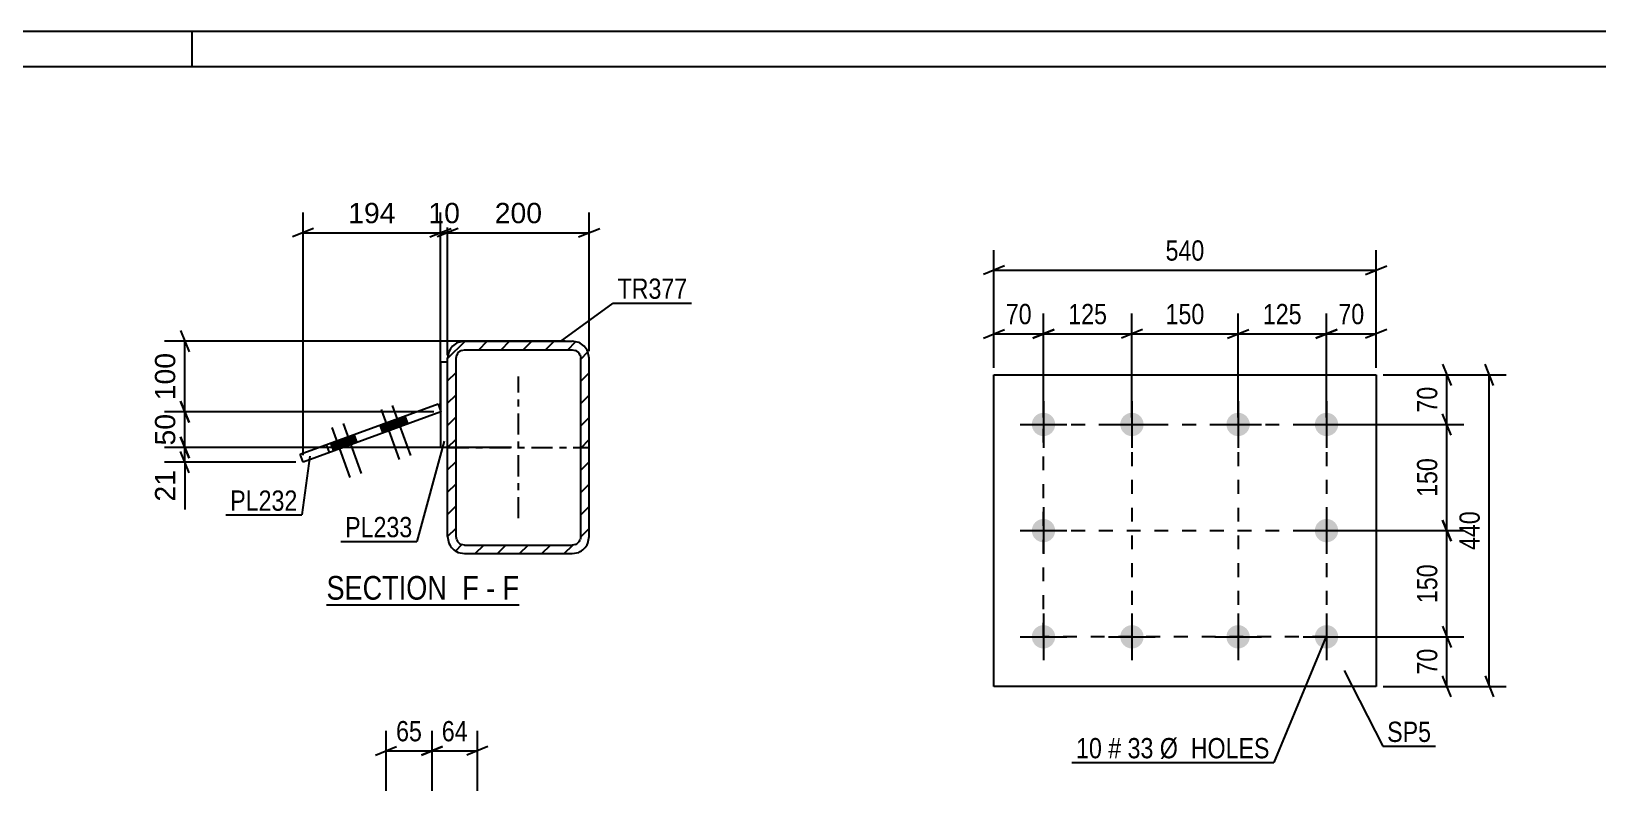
# Model space of a CAD drawing. Header units: millimetres. Extents: x 0 to 841, y 0 to 594.
# Drawn here: x 398.3 to 619.6, y 487.9 to 594 of the extents above; entities that cross this region are included whole.
import ezdxf

# ---------------------------------------------------------------- set-up
doc = ezdxf.new("R2010")
doc.units = ezdxf.units.MM
doc.linetypes.add('DXK_LINE_DOT2', pattern=[3.9198, 1.9599, -1.9599])
doc.linetypes.add('DXK_LINE_DOT3', pattern=[5.9187, 2.979, -0.9799, 0.9799, -0.9799])
doc.styles.add('Arial', font='arial.ttf', dxfattribs={"height": 0.2})
doc.styles.add('Arial Narrow', font='ARIALN.TTF', dxfattribs={"height": 0.2})

# ---------------------------------------------------------------- blocks, each defined once
blk = doc.blocks.new('Unknown-814407374-1129')
at = {"color": 5, "linetype": 'Continuous'}
for p, q in [((841, 594), (0, 594)), ((421, 589), (421, 594)), ((836, 589), (5, 589))]:
    blk.add_line(p, q, dxfattribs=at)
blk = doc.blocks.new('Unknown-814407374-15 - 6390')
at = {"color": 6, "linetype": 'Continuous'}
blk.add_line((439.98, 512.97), (467.2, 512.97), dxfattribs=at)
at = {"color": 0, "linetype": 'Continuous'}
blk.add_wipeout([(458.09, 513.72), (458.09, 517.22), (439.98, 517.22), (439.98, 513.72)], dxfattribs=at)
at = {"color": 7, "linetype": 'Continuous', "style": 'Arial Narrow'}
blk.add_text('SECTION ', height=3.34, dxfattribs=at).set_placement((439.98, 513.72))
at = {"color": 0, "linetype": 'Continuous'}
blk.add_wipeout([(461.48, 513.72), (461.48, 517.22), (459.14, 517.22), (459.14, 513.72)], dxfattribs=at)
at = {"color": 7, "linetype": 'Continuous', "style": 'Arial Narrow'}
blk.add_text('F', height=3.34, dxfattribs=at).set_placement((459.14, 513.72))
at = {"color": 0, "linetype": 'Continuous'}
blk.add_wipeout([(463.81, 513.72), (463.81, 517.22), (462.53, 517.22), (462.53, 513.72)], dxfattribs=at)
at = {"color": 7, "linetype": 'Continuous', "style": 'Arial Narrow'}
blk.add_text('-', height=3.34, dxfattribs=at).set_placement((462.53, 513.72))
at = {"color": 0, "linetype": 'Continuous'}
blk.add_wipeout([(467.2, 513.72), (467.2, 517.22), (464.86, 517.22), (464.86, 513.72)], dxfattribs=at)
at = {"color": 7, "linetype": 'Continuous', "style": 'Arial Narrow'}
blk.add_text('F', height=3.34, dxfattribs=at).set_placement((464.86, 513.72))
blk = doc.blocks.new('Part-814407374-6430 - 6390')
at = {"color": 2, "linetype": 'Continuous'}
for p, q in [((436.25, 534.28), (455.74, 541.37)), ((456.15, 540.24), (436.66, 533.15)), ((455.74, 541.37), (456.15, 540.24)), ((451.05, 539.66), (451.46, 538.53)), ((436.66, 533.15), (436.25, 534.28))]:
    blk.add_line(p, q, dxfattribs=at)
at = {"color": 7, "linetype": 'DXK_LINE_DOT2'}
blk.add_line((440.39, 534.5), (439.98, 535.63), dxfattribs=at)
blk = doc.blocks.new('Part-814407374-6406 - 6390')
at = {"linetype": 'Continuous'}
h = blk.add_hatch(dxfattribs=at)
h.set_pattern_fill('', scale=0.7, style=0, pattern_type=0)
h.set_pattern_definition([(45, (457.0985, 522.6158), (-1.57154, 1.57154), [])])
h.paths.add_polyline_path([(457.1, 547.82), (457.1, 522.62), (457.28, 521.7), (457.8, 520.92), (458.58, 520.4), (459.5, 520.22), (474.7, 520.22), (475.62, 520.4), (476.4, 520.92), (476.92, 521.7), (477.1, 522.62), (477.1, 547.82), (476.92, 548.73), (476.4, 549.51), (475.62, 550.03), (474.7, 550.22), (459.5, 550.22), (458.58, 550.03), (457.8, 549.51), (457.28, 548.73)])
h.paths.add_polyline_path([(458.65, 548.66), (459.04, 548.92), (459.5, 549.02), (474.7, 549.02), (475.16, 548.92), (475.55, 548.66), (475.81, 548.28), (475.9, 547.82), (475.9, 522.62), (475.81, 522.16), (475.55, 521.77), (475.16, 521.51), (474.7, 521.42), (459.5, 521.42), (459.04, 521.51), (458.65, 521.77), (458.39, 522.16), (458.3, 522.62), (458.3, 547.82), (458.39, 548.28)])
at = {"color": 2, "linetype": 'Continuous'}
for p, q in [((459.5, 550.22), (458.58, 550.03)), ((459.04, 548.92), (459.5, 549.02)), ((459.5, 550.22), (474.7, 550.22)), ((459.5, 549.02), (474.7, 549.02)), ((475.62, 550.03), (474.7, 550.22)), ((474.7, 549.02), (475.16, 548.92)), ((457.28, 548.73), (457.1, 547.82)), ((457.1, 522.62), (457.1, 547.82)), ((458.3, 547.82), (458.39, 548.28)), ((458.3, 522.62), (458.3, 547.82)), ((475.81, 548.28), (475.9, 547.82)), ((475.9, 522.62), (475.9, 547.82)), ((477.1, 547.82), (476.92, 548.73)), ((477.1, 522.62), (477.1, 547.82)), ((457.1, 522.62), (457.28, 521.7)), ((458.39, 522.16), (458.3, 522.62)), ((475.9, 522.62), (475.81, 522.16)), ((476.92, 521.7), (477.1, 522.62)), ((458.58, 520.4), (459.5, 520.22)), ((459.5, 521.42), (459.04, 521.51)), ((459.5, 521.42), (474.7, 521.42)), ((475.16, 521.51), (474.7, 521.42)), ((474.7, 520.22), (475.62, 520.4)), ((459.5, 520.22), (474.7, 520.22))]:
    blk.add_line(p, q, dxfattribs=at)
at = {"color": 7, "linetype": 'DXK_LINE_DOT3'}
for p, q in [((467.1, 525.22), (467.1, 545.22)), ((457.1, 535.22), (477.1, 535.22))]:
    blk.add_line(p, q, dxfattribs=at)
at = {"color": 2, "linetype": 'Continuous'}
for centre, radius, start, end in [((459.5, 547.82), 2.4, 112.5, 157.5), ((474.7, 547.82), 2.4, 22.5, 67.5), ((459.5, 547.82), 1.2, 112.5, 157.5), ((474.7, 547.82), 1.2, 22.5, 67.5), ((459.5, 522.62), 2.4, 202.5, 247.5), ((459.5, 522.62), 1.2, 202.5, 247.5), ((474.7, 522.62), 1.2, 292.5, 337.5), ((474.7, 522.62), 2.4, 292.5, 337.5)]:
    blk.add_arc(centre, radius, start, end, dxfattribs=at)
blk = doc.blocks.new('Part-814407374-6423 - 6390')
at = {"color": 2, "linetype": 'Continuous'}
for p, q in [((457.1, 547.27), (456.1, 547.27)), ((456.1, 547.27), (456.1, 535.27)), ((456.1, 535.27), (457.1, 535.27))]:
    blk.add_line(p, q, dxfattribs=at)
at = {"color": 7, "linetype": 'DXK_LINE_DOT2'}
blk.add_line((457.1, 535.27), (457.1, 547.27), dxfattribs=at)
blk = doc.blocks.new('Bolt-814407374-6453 - 6390')
at = {"linetype": 'Continuous'}
for points in [[(449.22, 539), (447.53, 538.38), (447.94, 537.25), (449.63, 537.87)], [(450.81, 539.57), (449.12, 538.96), (449.53, 537.83), (451.22, 538.45)], [(442.25, 536.46), (440.56, 535.84), (440.97, 534.72), (442.66, 535.33)], [(443.85, 537.04), (442.16, 536.42), (442.57, 535.3), (444.26, 535.91)]]:
    blk.add_hatch(color=1, dxfattribs=at).paths.add_polyline_path(points)
at = {"color": 1, "linetype": 'Continuous'}
for p, q in [((447.69, 540.57), (450.25, 533.52)), ((449.28, 541.15), (451.85, 534.1)), ((440.72, 538.03), (443.29, 530.98)), ((442.32, 538.61), (444.88, 531.56)), ((447.53, 538.38), (447.94, 537.25)), ((449.12, 538.96), (449.53, 537.83)), ((449.22, 539), (449.63, 537.87)), ((450.81, 539.57), (451.22, 538.45)), ((440.56, 535.84), (440.97, 534.72)), ((442.16, 536.42), (442.57, 535.3)), ((442.25, 536.46), (442.66, 535.33)), ((443.85, 537.04), (444.26, 535.91))]:
    blk.add_line(p, q, dxfattribs=at)
blk = doc.blocks.new('Part-814407374-15594 - 15593')
at = {"color": 2, "linetype": 'Continuous'}
for p, q in [((534.31, 501.47), (534.31, 545.47)), ((534.31, 545.47), (588.31, 545.47)), ((588.31, 545.47), (588.31, 501.47)), ((588.31, 501.47), (534.31, 501.47))]:
    blk.add_line(p, q, dxfattribs=at)
blk = doc.blocks.new('Bolt-814407374-15595 - 15593')
at = {"linetype": 'Continuous'}
for points in [[(541.31, 540.12, -1), (541.31, 536.82, -1)], [(553.81, 540.12, -1), (553.81, 536.82, -1)], [(568.81, 540.12, -1), (568.81, 536.82, -1)], [(581.31, 540.12, -1), (581.31, 536.82, -1)], [(541.31, 525.12, -1), (541.31, 521.82, -1)], [(581.31, 525.12, -1), (581.31, 521.82, -1)], [(541.31, 510.12, -1), (541.31, 506.82, -1)], [(553.81, 510.12, -1), (553.81, 506.82, -1)], [(568.81, 510.12, -1), (568.81, 506.82, -1)], [(581.31, 510.12, -1), (581.31, 506.82, -1)]]:
    blk.add_hatch(color=1, dxfattribs=at).paths.add_polyline_path(points)
at = {"color": 1, "linetype": 'Continuous'}
for p, q in [((541.31, 541.77), (541.31, 535.17)), ((553.81, 541.77), (553.81, 535.17)), ((568.81, 541.77), (568.81, 535.17)), ((581.31, 541.77), (581.31, 535.17)), ((538.01, 538.47), (544.61, 538.47)), ((550.51, 538.47), (557.11, 538.47)), ((565.51, 538.47), (572.11, 538.47)), ((578.01, 538.47), (584.61, 538.47)), ((541.31, 526.77), (541.31, 520.17)), ((581.31, 526.77), (581.31, 520.17)), ((538.01, 523.47), (544.61, 523.47)), ((578.01, 523.47), (584.61, 523.47)), ((541.31, 511.77), (541.31, 505.17)), ((553.81, 511.77), (553.81, 505.17)), ((568.81, 511.77), (568.81, 505.17)), ((581.31, 511.77), (581.31, 505.17)), ((538.01, 508.47), (544.61, 508.47)), ((550.51, 508.47), (557.11, 508.47)), ((565.51, 508.47), (572.11, 508.47)), ((578.01, 508.47), (584.61, 508.47))]:
    blk.add_line(p, q, dxfattribs=at)
blk = doc.blocks.new('Rectangle-814407374-18029 - 15593')
at = {"color": 1, "linetype": 'DXK_LINE_DOT2'}
blk.add_lwpolyline([(541.31, 538.47), (581.31, 538.47), (581.31, 508.47), (541.31, 508.47), (541.31, 538.47)], close=True, dxfattribs=at)
blk = doc.blocks.new('Line-814407374-18039 - 15593')
at = {"color": 1, "linetype": 'DXK_LINE_DOT2'}
blk.add_line((541.31, 523.47), (581.31, 523.47), dxfattribs=at)
blk = doc.blocks.new('Line-814407374-18046 - 15593')
at = {"color": 1, "linetype": 'DXK_LINE_DOT2'}
blk.add_line((553.81, 538.47), (553.81, 508.47), dxfattribs=at)
blk = doc.blocks.new('Line-814407374-18053 - 15593')
at = {"color": 1, "linetype": 'DXK_LINE_DOT2'}
blk.add_line((568.81, 538.47), (568.81, 508.47), dxfattribs=at)
blk = doc.blocks.new('StraightDimension-814407374-14996 - 14682')
at = {"color": 7, "linetype": 'Continuous'}
for p, q in [((454.89, 474.84), (454.89, 495.21)), ((461.3, 476.12), (461.3, 495.21)), ((453.39, 491.76), (456.39, 492.96)), ((454.89, 492.36), (461.3, 492.36)), ((462.8, 492.96), (459.8, 491.76))]:
    blk.add_line(p, q, dxfattribs=at)
at = {"color": 0}
blk.add_wipeout([(460.52, 493.11), (460.52, 497.31), (455.67, 497.31), (455.67, 493.11)], dxfattribs=at)
at = {"color": 3, "style": 'Arial Narrow'}
blk.add_text('64', height=2.863, dxfattribs=at).set_placement((456.27, 493.71))
blk = doc.blocks.new('StraightDimension-814407374-14997 - 14682')
at = {"color": 7, "linetype": 'Continuous'}
for p, q in [((448.39, 476.34), (448.39, 495.21)), ((454.89, 474.84), (454.89, 495.21)), ((446.89, 491.76), (449.89, 492.96)), ((448.39, 492.36), (454.89, 492.36)), ((456.39, 492.96), (453.39, 491.76))]:
    blk.add_line(p, q, dxfattribs=at)
at = {"color": 0}
blk.add_wipeout([(454.07, 493.11), (454.07, 497.31), (449.21, 497.31), (449.21, 493.11)], dxfattribs=at)
at = {"color": 3, "style": 'Arial Narrow'}
blk.add_text('65', height=2.863, dxfattribs=at).set_placement((449.81, 493.71))
blk = doc.blocks.new('StraightDimension-814407374-8480 - 6390')
at = {"color": 7, "linetype": 'Continuous'}
for p, q in [((455.15, 540.24), (417.1, 540.24)), ((419.35, 541.74), (420.55, 538.74)), ((419.95, 535.22), (419.95, 540.24)), ((420.55, 533.72), (419.35, 536.72)), ((466.1, 535.22), (417.1, 535.22))]:
    blk.add_line(p, q, dxfattribs=at)
at = {"color": 0}
blk.add_wipeout([(419.2, 540.55), (415, 540.55), (415, 534.9), (419.2, 534.9)], dxfattribs=at)
at = {"color": 3, "style": 'Arial'}
blk.add_text('50', height=2.865, rotation=90.0002, dxfattribs=at).set_placement((418.6, 535.5))
blk = doc.blocks.new('StraightDimension-814407374-8479 - 6390')
at = {"color": 7, "linetype": 'Continuous'}
for p, q in [((419.35, 551.72), (420.55, 548.72)), ((473.7, 550.22), (417.1, 550.22)), ((419.95, 540.24), (419.95, 550.22)), ((455.15, 540.24), (417.1, 540.24)), ((420.55, 538.74), (419.35, 541.74))]:
    blk.add_line(p, q, dxfattribs=at)
at = {"color": 0}
blk.add_wipeout([(419.2, 549.16), (415, 549.16), (415, 541.29), (419.2, 541.29)], dxfattribs=at)
at = {"color": 3, "style": 'Arial'}
blk.add_text('100', height=2.865, rotation=90.0002, dxfattribs=at).set_placement((418.6, 541.89))
blk = doc.blocks.new('StraightDimension-814407374-8481 - 6390')
at = {"color": 7, "linetype": 'Continuous'}
for p, q in [((419.35, 536.72), (420.55, 533.72)), ((466.1, 535.22), (417.1, 535.22)), ((420.55, 531.65), (419.35, 534.65)), ((419.95, 533.15), (419.95, 535.22)), ((435.66, 533.15), (417.1, 533.15))]:
    blk.add_line(p, q, dxfattribs=at)
at = {"color": 0}
blk.add_wipeout([(419.2, 532.62), (415, 532.62), (415, 526.98), (419.2, 526.98)], dxfattribs=at)
at = {"color": 7, "linetype": 'Continuous'}
blk.add_line((419.95, 533.15), (419.95, 526.45), dxfattribs=at)
blk.add_line((419.95, 533.15), (419.95, 526.45), dxfattribs=at)
at = {"color": 3, "style": 'Arial'}
blk.add_text('21', height=2.865, rotation=90.0002, dxfattribs=at).set_placement((418.6, 527.58))
blk = doc.blocks.new('StraightDimension-814407374-14498 - 6390')
at = {"color": 7, "linetype": 'Continuous'}
for p, q in [((457.1, 548.27), (457.1, 568.4)), ((477.1, 548.82), (477.1, 568.4)), ((458.6, 566.15), (455.6, 564.95)), ((457.1, 565.55), (477.1, 565.55)), ((475.6, 564.95), (478.6, 566.15))]:
    blk.add_line(p, q, dxfattribs=at)
at = {"color": 0}
blk.add_wipeout([(471.03, 566.3), (471.03, 570.5), (463.16, 570.5), (463.16, 566.3)], dxfattribs=at)
at = {"color": 3, "style": 'Arial'}
blk.add_text('200', height=2.865, dxfattribs=at).set_placement((463.76, 566.9))
blk = doc.blocks.new('StraightDimension-814407374-14499 - 6390')
at = {"color": 7, "linetype": 'Continuous'}
for p, q in [((456.1, 541.22), (456.1, 568.4)), ((457.1, 548.27), (457.1, 568.4)), ((454.6, 564.95), (457.6, 566.15)), ((458.6, 566.15), (455.6, 564.95)), ((456.1, 565.55), (457.1, 565.55))]:
    blk.add_line(p, q, dxfattribs=at)
at = {"color": 0}
blk.add_wipeout([(459.42, 566.3), (459.42, 570.5), (453.78, 570.5), (453.78, 566.3)], dxfattribs=at)
at = {"color": 3, "style": 'Arial'}
blk.add_text('10', height=2.865, dxfattribs=at).set_placement((454.38, 566.9))
blk = doc.blocks.new('StraightDimension-814407374-14500 - 6390')
at = {"color": 7, "linetype": 'Continuous'}
for p, q in [((436.66, 534.15), (436.66, 568.4)), ((456.1, 541.22), (456.1, 568.4)), ((438.16, 566.15), (435.16, 564.95)), ((436.66, 565.55), (456.1, 565.55)), ((454.6, 564.95), (457.6, 566.15))]:
    blk.add_line(p, q, dxfattribs=at)
at = {"color": 0}
blk.add_wipeout([(450.32, 566.3), (450.32, 570.5), (442.45, 570.5), (442.45, 566.3)], dxfattribs=at)
at = {"color": 3, "style": 'Arial'}
blk.add_text('194', height=2.865, dxfattribs=at).set_placement((443.05, 566.9))
blk = doc.blocks.new('StraightDimension-814407374-20074 - 15593')
at = {"color": 7, "linetype": 'Continuous'}
for p, q in [((553.81, 539.47), (553.81, 554.13)), ((568.81, 539.47), (568.81, 554.13)), ((555.31, 551.88), (552.31, 550.68)), ((553.81, 551.28), (568.81, 551.28)), ((567.31, 550.68), (570.31, 551.88))]:
    blk.add_line(p, q, dxfattribs=at)
at = {"color": 0}
blk.add_wipeout([(564.65, 552.03), (564.65, 556.23), (557.96, 556.23), (557.96, 552.03)], dxfattribs=at)
at = {"color": 3, "style": 'Arial Narrow'}
blk.add_text('150', height=2.863, dxfattribs=at).set_placement((558.56, 552.63))
blk = doc.blocks.new('StraightDimension-814407374-15935 - 15593')
at = {"color": 7, "linetype": 'Continuous'}
for p, q in [((597.71, 546.97), (598.91, 543.97)), ((589.31, 545.47), (600.71, 545.47)), ((598.31, 538.47), (598.31, 545.47)), ((582.31, 538.47), (600.71, 538.47)), ((598.91, 536.97), (597.71, 539.97))]:
    blk.add_line(p, q, dxfattribs=at)
at = {"color": 0}
blk.add_wipeout([(597.56, 544.4), (593.36, 544.4), (593.36, 539.54), (597.56, 539.54)], dxfattribs=at)
at = {"color": 3, "style": 'Arial Narrow'}
blk.add_text('70', height=2.863, rotation=90.0002, dxfattribs=at).set_placement((596.96, 540.14))
blk = doc.blocks.new('StraightDimension-814407374-15938 - 15593')
at = {"color": 7, "linetype": 'Continuous'}
for p, q in [((597.71, 509.97), (598.91, 506.97)), ((582.31, 508.47), (600.71, 508.47)), ((598.31, 501.47), (598.31, 508.47)), ((598.91, 499.97), (597.71, 502.97)), ((589.31, 501.47), (600.71, 501.47))]:
    blk.add_line(p, q, dxfattribs=at)
at = {"color": 0}
blk.add_wipeout([(597.56, 507.4), (593.36, 507.4), (593.36, 502.54), (597.56, 502.54)], dxfattribs=at)
at = {"color": 3, "style": 'Arial Narrow'}
blk.add_text('70', height=2.863, rotation=90.0002, dxfattribs=at).set_placement((596.96, 503.14))
blk = doc.blocks.new('StraightDimension-814407374-15951 - 15593')
at = {"color": 7, "linetype": 'Continuous'}
for p, q in [((604.91, 543.97), (603.71, 546.97)), ((589.31, 545.47), (606.71, 545.47)), ((604.31, 501.47), (604.31, 545.47)), ((603.71, 502.97), (604.91, 499.97)), ((589.31, 501.47), (606.71, 501.47))]:
    blk.add_line(p, q, dxfattribs=at)
at = {"color": 0}
blk.add_wipeout([(603.56, 526.81), (599.36, 526.81), (599.36, 520.13), (603.56, 520.13)], dxfattribs=at)
at = {"color": 3, "style": 'Arial Narrow'}
blk.add_text('440', height=2.863, rotation=90.0002, dxfattribs=at).set_placement((602.96, 520.73))
blk = doc.blocks.new('StraightDimension-814407374-15955 - 15593')
at = {"color": 7, "linetype": 'Continuous'}
for p, q in [((581.31, 539.47), (581.31, 554.13)), ((588.31, 546.47), (588.31, 554.13)), ((579.81, 550.68), (582.81, 551.88)), ((581.31, 551.28), (588.31, 551.28)), ((589.81, 551.88), (586.81, 550.68))]:
    blk.add_line(p, q, dxfattribs=at)
at = {"color": 0}
blk.add_wipeout([(587.23, 552.03), (587.23, 556.23), (582.38, 556.23), (582.38, 552.03)], dxfattribs=at)
at = {"color": 3, "style": 'Arial Narrow'}
blk.add_text('70', height=2.863, dxfattribs=at).set_placement((582.98, 552.63))
blk = doc.blocks.new('StraightDimension-814407374-15959 - 15593')
at = {"color": 7, "linetype": 'Continuous'}
for p, q in [((534.31, 546.47), (534.31, 554.13)), ((541.31, 539.47), (541.31, 554.13)), ((532.81, 550.68), (535.81, 551.88)), ((534.31, 551.28), (541.31, 551.28)), ((542.81, 551.88), (539.81, 550.68))]:
    blk.add_line(p, q, dxfattribs=at)
at = {"color": 0}
blk.add_wipeout([(540.23, 552.03), (540.23, 556.23), (535.38, 556.23), (535.38, 552.03)], dxfattribs=at)
at = {"color": 3, "style": 'Arial Narrow'}
blk.add_text('70', height=2.863, dxfattribs=at).set_placement((535.98, 552.63))
blk = doc.blocks.new('StraightDimension-814407374-15975 - 15593')
at = {"color": 7, "linetype": 'Continuous'}
for p, q in [((534.31, 546.47), (534.31, 563.11)), ((588.31, 546.47), (588.31, 563.11)), ((535.81, 560.86), (532.81, 559.66)), ((534.31, 560.26), (588.31, 560.26)), ((586.81, 559.66), (589.81, 560.86))]:
    blk.add_line(p, q, dxfattribs=at)
at = {"color": 0}
blk.add_wipeout([(564.65, 561.01), (564.65, 565.21), (557.96, 565.21), (557.96, 561.01)], dxfattribs=at)
at = {"color": 3, "style": 'Arial Narrow'}
blk.add_text('540', height=2.863, dxfattribs=at).set_placement((558.56, 561.61))
blk = doc.blocks.new('StraightDimension-814407374-20068 - 15593')
at = {"color": 7, "linetype": 'Continuous'}
for p, q in [((598.91, 521.97), (597.71, 524.97)), ((582.31, 523.47), (600.71, 523.47)), ((598.31, 508.47), (598.31, 523.47)), ((597.71, 509.97), (598.91, 506.97)), ((582.31, 508.47), (600.71, 508.47))]:
    blk.add_line(p, q, dxfattribs=at)
at = {"color": 0}
blk.add_wipeout([(597.56, 519.31), (593.36, 519.31), (593.36, 512.63), (597.56, 512.63)], dxfattribs=at)
at = {"color": 3, "style": 'Arial Narrow'}
blk.add_text('150', height=2.863, rotation=90.0002, dxfattribs=at).set_placement((596.96, 513.23))
blk = doc.blocks.new('StraightDimension-814407374-20070 - 15593')
at = {"color": 7, "linetype": 'Continuous'}
for p, q in [((582.31, 538.47), (600.71, 538.47)), ((598.91, 536.97), (597.71, 539.97)), ((598.31, 523.47), (598.31, 538.47)), ((597.71, 524.97), (598.91, 521.97)), ((582.31, 523.47), (600.71, 523.47))]:
    blk.add_line(p, q, dxfattribs=at)
at = {"color": 0}
blk.add_wipeout([(597.56, 534.31), (593.36, 534.31), (593.36, 527.63), (597.56, 527.63)], dxfattribs=at)
at = {"color": 3, "style": 'Arial Narrow'}
blk.add_text('150', height=2.863, rotation=90.0002, dxfattribs=at).set_placement((596.96, 528.23))
blk = doc.blocks.new('StraightDimension-814407374-20072 - 15593')
at = {"color": 7, "linetype": 'Continuous'}
for p, q in [((541.31, 539.47), (541.31, 554.13)), ((553.81, 539.47), (553.81, 554.13)), ((539.81, 550.68), (542.81, 551.88)), ((541.31, 551.28), (553.81, 551.28)), ((555.31, 551.88), (552.31, 550.68))]:
    blk.add_line(p, q, dxfattribs=at)
at = {"color": 0}
blk.add_wipeout([(550.9, 552.03), (550.9, 556.23), (544.21, 556.23), (544.21, 552.03)], dxfattribs=at)
at = {"color": 3, "style": 'Arial Narrow'}
blk.add_text('125', height=2.863, dxfattribs=at).set_placement((544.81, 552.63))
blk = doc.blocks.new('StraightDimension-814407374-20076 - 15593')
at = {"color": 7, "linetype": 'Continuous'}
for p, q in [((568.81, 539.47), (568.81, 554.13)), ((581.31, 539.47), (581.31, 554.13)), ((567.31, 550.68), (570.31, 551.88)), ((568.81, 551.28), (581.31, 551.28)), ((582.81, 551.88), (579.81, 550.68))]:
    blk.add_line(p, q, dxfattribs=at)
at = {"color": 0}
blk.add_wipeout([(578.4, 552.03), (578.4, 556.23), (571.71, 556.23), (571.71, 552.03)], dxfattribs=at)
at = {"color": 3, "style": 'Arial Narrow'}
blk.add_text('125', height=2.863, dxfattribs=at).set_placement((572.31, 552.63))
blk = doc.blocks.new('Mark-814407374-6426 - 6390')
at = {"color": 0}
blk.add_wipeout([(435.88, 526.28), (435.88, 529.28), (426.37, 529.28), (426.37, 526.28)], dxfattribs=at)
blk.add_wipeout([(435.88, 526.28), (435.88, 529.28), (426.37, 529.28), (426.37, 526.28)], dxfattribs=at)
at = {"color": 30, "linetype": 'Continuous'}
for p in [(437.63, 533.97), (425.77, 525.68)]:
    blk.add_line(p, (436.48, 525.68), dxfattribs=at)
at = {"color": 3, "style": 'Arial Narrow'}
blk.add_text('PL232', height=2.863, dxfattribs=at).set_placement((426.37, 526.28))
blk = doc.blocks.new('Mark-814407374-6402 - 6390')
at = {"color": 0}
blk.add_wipeout([(490.97, 556.22), (490.97, 559.22), (481.11, 559.22), (481.11, 556.22)], dxfattribs=at)
blk.add_wipeout([(490.97, 556.22), (490.97, 559.22), (481.11, 559.22), (481.11, 556.22)], dxfattribs=at)
at = {"color": 30, "linetype": 'Continuous'}
for p, q in [((473.07, 550.17), (480.51, 555.62)), ((480.51, 555.62), (491.57, 555.62))]:
    blk.add_line(p, q, dxfattribs=at)
at = {"color": 3, "style": 'Arial Narrow'}
blk.add_text('TR377', height=2.863, dxfattribs=at).set_placement((481.11, 556.22))
blk = doc.blocks.new('Mark-814407374-6419 - 6390')
at = {"color": 0}
blk.add_wipeout([(452.12, 522.54), (452.12, 525.54), (442.61, 525.54), (442.61, 522.54)], dxfattribs=at)
blk.add_wipeout([(452.12, 522.54), (452.12, 525.54), (442.61, 525.54), (442.61, 522.54)], dxfattribs=at)
at = {"color": 30, "linetype": 'Continuous'}
for p in [(456.61, 536.1), (442.01, 521.94)]:
    blk.add_line(p, (452.72, 521.94), dxfattribs=at)
at = {"color": 3, "style": 'Arial Narrow'}
blk.add_text('PL233', height=2.863, dxfattribs=at).set_placement((442.61, 522.54))
blk = doc.blocks.new('Mark-814407374-16375 - 15593')
at = {"color": 0}
blk.add_wipeout([(596.09, 493.62), (596.09, 496.62), (589.88, 496.62), (589.88, 493.62)], dxfattribs=at)
blk.add_wipeout([(596.09, 493.62), (596.09, 496.62), (589.88, 496.62), (589.88, 493.62)], dxfattribs=at)
at = {"color": 30, "linetype": 'Continuous'}
for p, q in [((583.79, 503.73), (589.28, 493.02)), ((589.28, 493.02), (596.69, 493.02))]:
    blk.add_line(p, q, dxfattribs=at)
at = {"color": 3, "style": 'Arial Narrow'}
blk.add_text('SP5', height=2.863, dxfattribs=at).set_placement((589.88, 493.62))
blk = doc.blocks.new('Mark-814407374-16378 - 15593')
at = {"color": 0}
blk.add_wipeout([(549.57, 491.31), (549.57, 494.31), (545.91, 494.31), (545.91, 491.31)], dxfattribs=at)
blk.add_wipeout([(549.57, 491.31), (549.57, 494.31), (545.91, 494.31), (545.91, 491.31)], dxfattribs=at)
blk.add_wipeout([(552.29, 491.31), (552.29, 494.31), (550.47, 494.31), (550.47, 491.31)], dxfattribs=at)
blk.add_wipeout([(552.29, 491.31), (552.29, 494.31), (550.47, 494.31), (550.47, 491.31)], dxfattribs=at)
at = {"color": 3, "style": 'Arial Narrow'}
blk.add_text('10', height=2.863, dxfattribs=at).set_placement((545.91, 491.31))
at = {"color": 0}
blk.add_wipeout([(556.85, 491.31), (556.85, 494.31), (553.19, 494.31), (553.19, 491.31)], dxfattribs=at)
blk.add_wipeout([(556.85, 491.31), (556.85, 494.31), (553.19, 494.31), (553.19, 491.31)], dxfattribs=at)
at = {"color": 3, "style": 'Arial Narrow'}
blk.add_text('#', height=2.86, dxfattribs=at).set_placement((550.47, 491.31))
at = {"color": 0}
blk.add_wipeout([(573.28, 491.31), (573.28, 494.31), (557.75, 494.31), (557.75, 491.31)], dxfattribs=at)
blk.add_wipeout([(573.28, 491.31), (573.28, 494.31), (557.75, 494.31), (557.75, 491.31)], dxfattribs=at)
at = {"color": 7, "linetype": 'Continuous'}
for p in [(581.21, 508.41), (545.31, 490.71)]:
    blk.add_line(p, (573.88, 490.71), dxfattribs=at)
at = {"color": 3, "style": 'Arial Narrow'}
for s, p in [('33', (553.19, 491.31)), ('Ø  HOLES', (557.75, 491.31))]:
    blk.add_text(s, height=2.863, dxfattribs=at).set_placement(p)

msp = doc.modelspace()

# ---------------------------------------------------------------- block references
for name in ['Unknown-814407374-1129', 'Part-814407374-6406 - 6390', 'Part-814407374-6423 - 6390', 'Part-814407374-15594 - 15593', 'Part-814407374-6430 - 6390', 'Bolt-814407374-6453 - 6390', 'Bolt-814407374-15595 - 15593', 'Rectangle-814407374-18029 - 15593', 'Line-814407374-18046 - 15593', 'Line-814407374-18053 - 15593', 'Line-814407374-18039 - 15593']:
    msp.add_blockref(name, (0, 0))

# ---------------------------------------------------------------- next in the draw order: block references
for name in ['StraightDimension-814407374-15959 - 15593', 'StraightDimension-814407374-20074 - 15593', 'StraightDimension-814407374-15935 - 15593', 'StraightDimension-814407374-8480 - 6390', 'Unknown-814407374-15 - 6390', 'StraightDimension-814407374-15938 - 15593', 'StraightDimension-814407374-14996 - 14682']:
    msp.add_blockref(name, (0, 0))

# ---------------------------------------------------------------- next in the draw order: block references
for name in ['StraightDimension-814407374-8479 - 6390', 'StraightDimension-814407374-15951 - 15593', 'StraightDimension-814407374-8481 - 6390', 'StraightDimension-814407374-14997 - 14682']:
    msp.add_blockref(name, (0, 0))

# ---------------------------------------------------------------- next in the draw order: block references
for name in ['StraightDimension-814407374-14498 - 6390', 'StraightDimension-814407374-15955 - 15593', 'StraightDimension-814407374-20068 - 15593', 'Mark-814407374-16375 - 15593']:
    msp.add_blockref(name, (0, 0))

# ---------------------------------------------------------------- next in the draw order: block references
for name in ['StraightDimension-814407374-14499 - 6390', 'StraightDimension-814407374-15975 - 15593', 'Mark-814407374-6402 - 6390', 'StraightDimension-814407374-20070 - 15593', 'Mark-814407374-16378 - 15593']:
    msp.add_blockref(name, (0, 0))

# ---------------------------------------------------------------- next in the draw order: block references
for name in ['StraightDimension-814407374-14500 - 6390', 'StraightDimension-814407374-20072 - 15593', 'StraightDimension-814407374-20076 - 15593']:
    msp.add_blockref(name, (0, 0))

# ---------------------------------------------------------------- next in the draw order: block references
for name in ['Mark-814407374-6419 - 6390', 'Mark-814407374-6426 - 6390']:
    msp.add_blockref(name, (0, 0))

doc.saveas('drawing.dxf')
